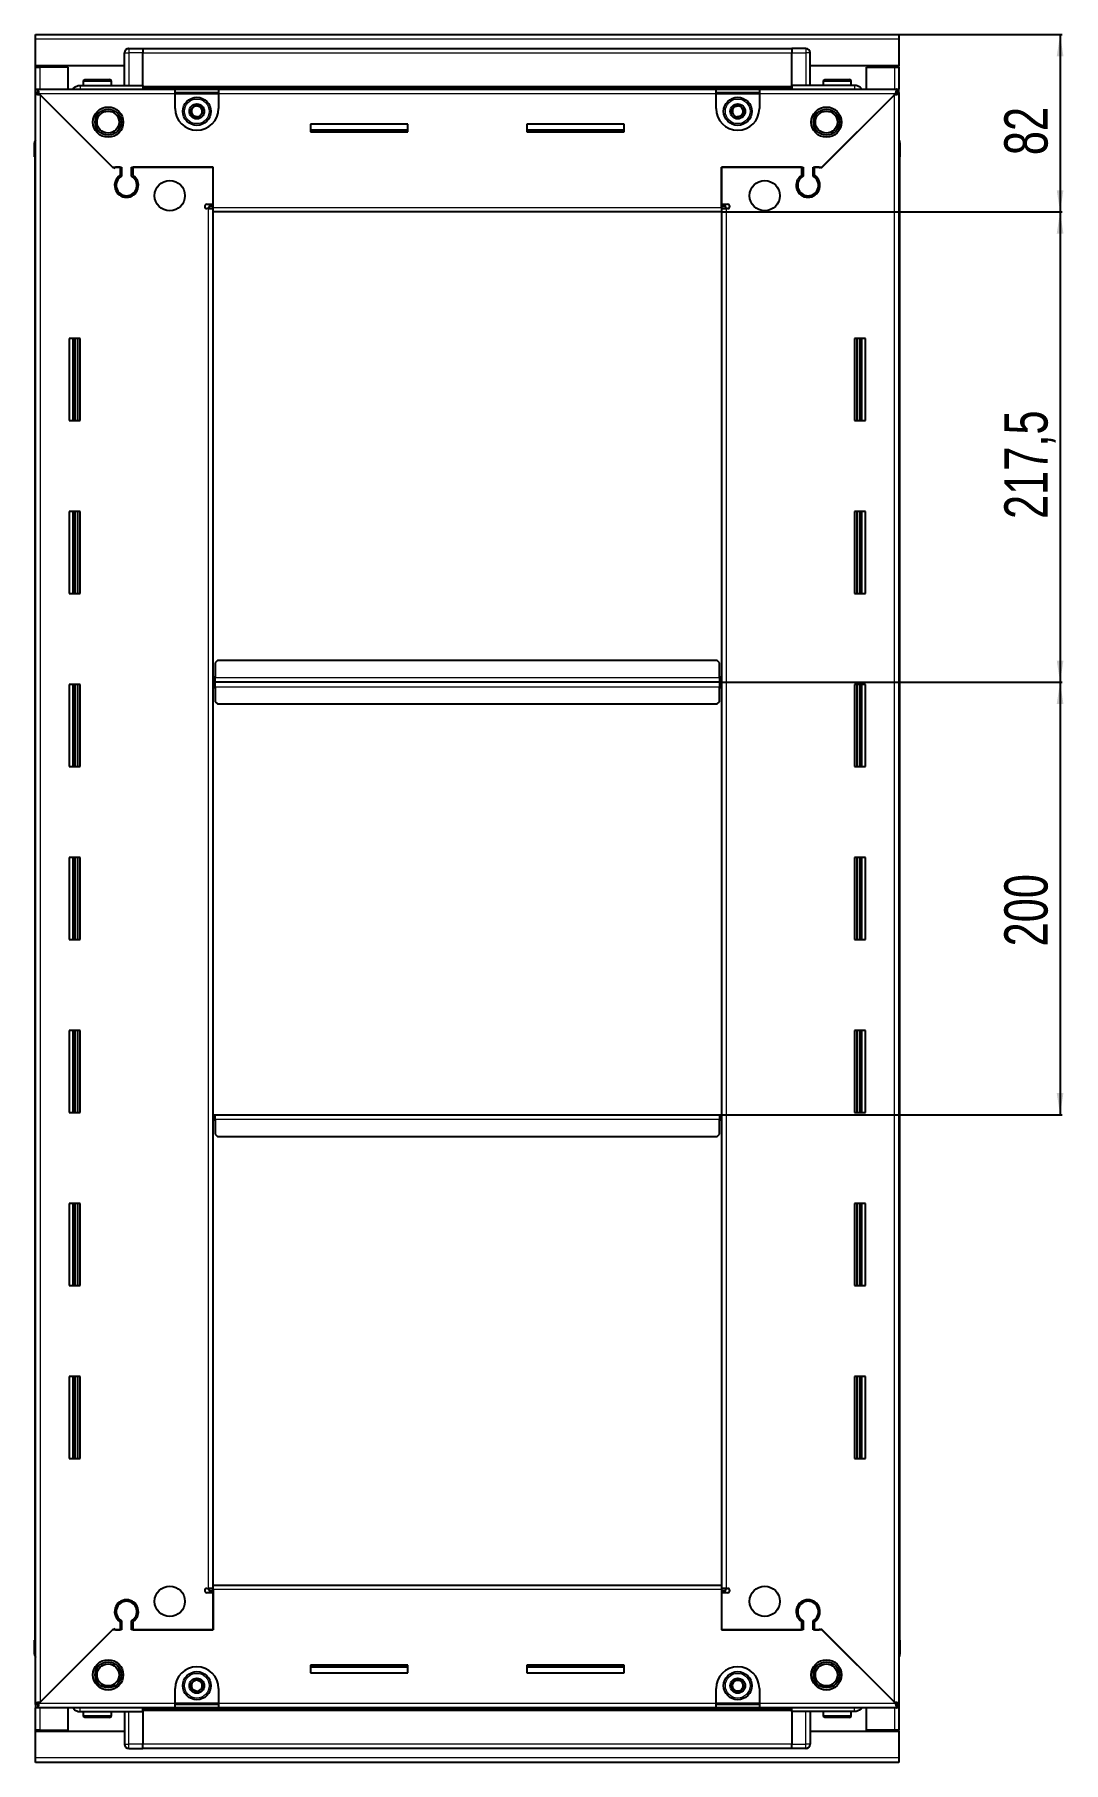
# Model space of a CAD drawing. Header units: millimetres. Extents: x 1021 to 4264, y -1438 to 1683.
# Drawn here: x 3788 to 4264, y 743 to 1542 of the extents above; entities that cross this region are included whole.
import ezdxf

# ---------------------------------------------------------------- set-up
doc = ezdxf.new("R2010")
doc.units = ezdxf.units.MM
doc.layers.add('FORMAT', color=7, linetype='Continuous')
doc.styles.add('SLDTEXTSTYLE0', font='TXT', dxfattribs={"width": 0.75})
doc.dimstyles.new('SLDDIMSTYLE0', dxfattribs={"dimtxt": 20, "dimasz": 10, "dimexe": 0, "dimexo": 0.0625, "dimgap": 5, "dimtad": 2, "dimdec": 1, "dimrnd": 1e-09, "dimzin": 12, "dimdsep": 46, "dimtxsty": 'SLDTEXTSTYLE0', "dimsah": 1, "dimcen": 0.09, "dimadec": 0, "dimazin": 3, "dimtfac": 1, "dimtofl": 0, "dimtmove": 0, "dimatfit": 3, "dimfxl": 0, "dimfrac": 2, "dimtolj": 1, "dimtzin": 12, "dimarcsym": 0})

# ---------------------------------------------------------------- blocks, each defined once
blk = doc.blocks.new('_D_5')
at = {"layer": 'FORMAT'}
for p, q in [((4187.72, 1542.16), (4263.21, 1542.16)), ((4262.21, 1542.16), (4262.21, 1460.16)), ((4105.72, 1460.16), (4263.21, 1460.16))]:
    blk.add_line(p, q, dxfattribs=at)
for points in [[(4262.21, 1542.16), (4260.67, 1532.16), (4263.75, 1532.16)], [(4262.21, 1460.16), (4263.75, 1470.16), (4260.67, 1470.16)]]:
    blk.add_solid(points, dxfattribs=at)
at = {"layer": 'FORMAT', "insert": (4236.43, 1486.39), "char_height": 20, "attachment_point": 1, "rotation": 90, "style": 'SLDTEXTSTYLE0'}
blk.add_mtext('82', dxfattribs=at)
blk = doc.blocks.new('_D_6')
at = {"layer": 'FORMAT'}
for p, q in [((4105.72, 1460.16), (4263.21, 1460.16)), ((4262.21, 1460.16), (4262.21, 1242.66)), ((4104.72, 1242.66), (4263.21, 1242.66))]:
    blk.add_line(p, q, dxfattribs=at)
for points in [[(4262.21, 1460.16), (4260.67, 1450.16), (4263.75, 1450.16)], [(4262.21, 1242.66), (4263.75, 1252.66), (4260.67, 1252.66)]]:
    blk.add_solid(points, dxfattribs=at)
at = {"layer": 'FORMAT', "insert": (4236.43, 1318.16), "char_height": 20, "attachment_point": 1, "rotation": 90, "style": 'SLDTEXTSTYLE0'}
blk.add_mtext('217,5', dxfattribs=at)
blk = doc.blocks.new('_D_7')
at = {"layer": 'FORMAT'}
for p, q in [((4104.72, 1242.66), (4263.21, 1242.66)), ((4262.21, 1242.66), (4262.21, 1042.66)), ((4104.72, 1042.66), (4263.21, 1042.66))]:
    blk.add_line(p, q, dxfattribs=at)
for points in [[(4262.21, 1242.66), (4260.67, 1232.66), (4263.75, 1232.66)], [(4262.21, 1042.66), (4263.75, 1052.66), (4260.67, 1052.66)]]:
    blk.add_solid(points, dxfattribs=at)
at = {"layer": 'FORMAT', "insert": (4236.43, 1120.5), "char_height": 20, "attachment_point": 1, "rotation": 90, "style": 'SLDTEXTSTYLE0'}
blk.add_mtext('200', dxfattribs=at)

msp = doc.modelspace()

# ---------------------------------------------------------------- linework, layer by layer
at = {"color": 7, "linetype": 'Continuous', "lineweight": 25}
for p, q in [((3788.71, 1542.16), (4187.71, 1542.16)), ((3788.71, 1540.06), (3788.71, 1542.16)), ((4187.71, 1542.16), (4187.71, 1540.06)), ((3788.71, 1527.66), (3788.71, 1540.06)), ((3830.39, 1535.16), (3830.39, 1535.16)), ((3831.71, 1535.66), (3838.21, 1535.66)), ((3831.71, 1535.66), (3838.21, 1535.66)), ((3838.21, 1535.66), (3838.21, 1535.66)), ((3838.21, 1535.66), (3838.21, 1535.66)), ((3838.21, 1535.66), (3838.21, 1533.66)), ((4138.21, 1535.51), (3838.21, 1535.51)), ((4138.21, 1535.66), (4138.21, 1535.66)), ((4144.71, 1535.66), (4138.21, 1535.66)), ((4144.71, 1535.66), (4138.21, 1535.66)), ((4138.21, 1535.66), (4138.21, 1533.66)), ((4187.71, 1540.06), (4187.71, 1527.66)), ((3829.71, 1527.66), (3788.71, 1527.66)), ((3788.71, 1527.16), (3788.71, 1527.66)), ((3788.71, 1516.91), (3788.71, 1527.16)), ((3788.71, 1527.16), (3790.81, 1527.16)), ((3790.21, 1527.16), (3790.21, 1527.66)), ((3803.71, 1527.16), (3790.81, 1527.16)), ((3803.71, 1516.91), (3803.71, 1527.16)), ((3829.71, 1518.66), (3829.71, 1533.66)), ((3838.21, 1518.66), (3838.21, 1533.66)), ((4138.21, 1518.66), (4138.21, 1533.66)), ((4146.71, 1533.66), (4146.71, 1533.66)), ((4146.71, 1518.66), (4146.71, 1533.66)), ((4187.71, 1527.66), (4146.71, 1527.66)), ((4172.71, 1527.16), (4185.61, 1527.16)), ((4172.71, 1516.91), (4172.71, 1527.16)), ((4185.61, 1527.16), (4187.71, 1527.16)), ((4186.21, 1527.16), (4186.21, 1527.66)), ((4187.71, 1527.16), (4187.71, 1527.66)), ((4187.71, 1527.16), (4187.71, 1516.91)), ((3809.21, 1518.66), (3838.21, 1518.66)), ((3810.71, 1520.56), (3810.71, 1518.66)), ((3811.51, 1521.36), (3822.91, 1521.36)), ((3823.71, 1518.66), (3823.71, 1520.56)), ((3838.21, 1518.66), (3838.21, 1518.16)), ((4167.21, 1518.66), (4138.21, 1518.66)), ((4138.21, 1518.66), (4138.21, 1518.16)), ((4152.71, 1520.56), (4152.71, 1518.66)), ((4153.51, 1521.36), (4164.91, 1521.36)), ((4165.71, 1518.66), (4165.71, 1520.56)), ((3788.71, 1515.41), (3788.71, 1516.91)), ((3788.71, 1516.91), (3789.71, 1516.91)), ((3788.71, 1514.91), (3788.71, 1515.41)), ((3788.71, 1515.41), (3789.71, 1515.41)), ((3788.71, 770.41), (3788.71, 1514.91)), ((3790.21, 1514.91), (3788.71, 1514.91)), ((3789.71, 1515.41), (3789.71, 1516.91)), ((3789.71, 1516.91), (3853.21, 1516.91)), ((3790.31, 1514.81), (3824.21, 1480.91)), ((3824.91, 1480.21), (3790.81, 1514.31)), ((3838.21, 1517.51), (4138.21, 1517.51)), ((3853.21, 1514.81), (3853.21, 1516.91)), ((3853.21, 1516.91), (3873.21, 1516.91)), ((3853.21, 1515.41), (3873.21, 1515.41)), ((3853.21, 1507.91), (3853.21, 1514.81)), ((3873.21, 1516.91), (3873.21, 1514.81)), ((3873.21, 1516.91), (4103.21, 1516.91)), ((3873.21, 1514.81), (3873.21, 1507.91)), ((4103.21, 1514.81), (4103.21, 1516.91)), ((4103.21, 1516.91), (4123.21, 1516.91)), ((4103.21, 1515.41), (4123.21, 1515.41)), ((4103.21, 1507.91), (4103.21, 1514.81)), ((4123.21, 1516.91), (4186.71, 1516.91)), ((4123.21, 1516.91), (4123.21, 1514.81)), ((4123.21, 1514.81), (4123.21, 1507.91)), ((4185.61, 1514.31), (4151.51, 1480.21)), ((4152.21, 1480.91), (4186.11, 1514.81)), ((4186.21, 1514.91), (4187.71, 1514.91)), ((4186.71, 1515.41), (4186.71, 1516.91)), ((4186.71, 1516.91), (4187.71, 1516.91)), ((4186.71, 1515.41), (4187.71, 1515.41)), ((4187.71, 1515.41), (4187.71, 1516.91)), ((4187.71, 1515.41), (4187.71, 1514.91)), ((4187.71, 1514.91), (4187.71, 770.41)), ((3960.71, 1500.66), (3915.71, 1500.66)), ((3915.71, 1500.66), (3915.71, 1497.16)), ((3960.71, 1497.91), (3915.71, 1497.91)), ((3915.71, 1497.16), (3960.71, 1497.16)), ((3960.71, 1497.16), (3960.71, 1500.66)), ((4060.71, 1500.66), (4015.71, 1500.66)), ((4015.71, 1500.66), (4015.71, 1497.16)), ((4060.71, 1497.91), (4015.71, 1497.91)), ((4015.71, 1497.16), (4060.71, 1497.16)), ((4060.71, 1497.16), (4060.71, 1500.66)), ((3788.21, 1492.16), (3788.21, 1485.66)), ((3788.21, 1485.66), (3788.21, 1492.16)), ((4187.71, 1493.49), (4187.71, 1493.49)), ((4188.21, 1492.16), (4188.21, 1485.66)), ((4188.21, 1485.66), (4188.21, 1492.16)), ((3788.21, 1485.66), (3788.21, 1485.66)), ((3788.71, 1485.66), (3788.21, 1485.66)), ((3788.36, 1485.66), (3788.36, 799.66)), ((3824.21, 1480.91), (3828.41, 1480.91)), ((3825.61, 1480.91), (3824.91, 1480.21)), ((3827.71, 1480.91), (3825.61, 1480.91)), ((3827.71, 1480.91), (3827.71, 1477.02)), ((3828.41, 1480.91), (3828.41, 1476.63)), ((3833.01, 1480.91), (3870.71, 1480.91)), ((3833.01, 1476.63), (3833.01, 1480.91)), ((3833.71, 1477.02), (3833.71, 1480.91)), ((3870.71, 1480.91), (3833.71, 1480.91)), ((3870.71, 1462.26), (3870.71, 1480.91)), ((3870.71, 1463.66), (3870.71, 1480.91)), ((4105.71, 1480.91), (4143.41, 1480.91)), ((4105.71, 1462.26), (4105.71, 1480.91)), ((4105.71, 1480.91), (4105.71, 1463.66)), ((4142.71, 1480.91), (4105.71, 1480.91)), ((4142.71, 1480.91), (4142.71, 1477.02)), ((4143.41, 1480.91), (4143.41, 1476.63)), ((4148.01, 1480.91), (4152.21, 1480.91)), ((4148.01, 1476.63), (4148.01, 1480.91)), ((4150.81, 1480.91), (4148.71, 1480.91)), ((4148.71, 1477.02), (4148.71, 1480.91)), ((4151.51, 1480.21), (4150.81, 1480.91)), ((4187.71, 1485.66), (4188.21, 1485.66)), ((4188.06, 799.66), (4188.06, 1485.66)), ((4188.21, 1485.66), (4188.21, 1485.66)), ((4188.21, 1485.66), (4188.21, 1485.66)), ((3828.71, 1468.05), (3828.71, 1467.29)), ((3867.86, 1463.66), (3870.71, 1463.66)), ((3870.71, 1462.66), (3868.71, 1462.66)), ((3868.71, 1462.66), (3868.71, 1461.66)), ((3870.71, 1460.16), (3870.71, 1462.26)), ((4105.71, 1463.66), (4108.56, 1463.66)), ((4107.71, 1462.66), (4105.71, 1462.66)), ((4105.71, 1462.26), (4105.71, 1460.16)), ((4107.71, 1461.66), (4107.71, 1462.66)), ((4147.71, 1468.05), (4147.71, 1467.29)), ((3868.61, 1461.66), (3867.86, 1461.66)), ((3868.61, 1461.66), (3870.71, 1461.66)), ((4105.71, 1460.16), (3870.71, 1460.16)), ((3870.71, 825.16), (3870.71, 1460.16)), ((4105.71, 1461.66), (4107.81, 1461.66)), ((4105.71, 1460.16), (4105.71, 825.16)), ((4108.56, 1461.66), (4107.81, 1461.66)), ((3809.21, 1401.66), (3804.21, 1401.66)), ((3804.21, 1401.66), (3804.21, 1363.66)), ((3806.36, 1363.66), (3806.36, 1401.66)), ((3808.15, 1363.66), (3808.15, 1401.66)), ((3808.19, 1363.66), (3808.19, 1401.66)), ((3809.21, 1363.66), (3809.21, 1401.66)), ((4167.21, 1401.66), (4167.21, 1363.66)), ((4172.21, 1401.66), (4167.21, 1401.66)), ((4168.23, 1401.66), (4168.23, 1363.66)), ((4168.27, 1401.66), (4168.27, 1363.66)), ((4170.06, 1401.66), (4170.06, 1363.66)), ((4172.21, 1363.66), (4172.21, 1401.66)), ((3804.21, 1363.66), (3809.21, 1363.66)), ((4167.21, 1363.66), (4172.21, 1363.66)), ((3809.21, 1321.66), (3804.21, 1321.66)), ((3804.21, 1321.66), (3804.21, 1283.66)), ((3806.36, 1283.66), (3806.36, 1321.66)), ((3808.15, 1283.66), (3808.15, 1321.66)), ((3808.19, 1283.66), (3808.19, 1321.66)), ((3809.21, 1283.66), (3809.21, 1321.66)), ((4167.21, 1321.66), (4167.21, 1283.66)), ((4172.21, 1321.66), (4167.21, 1321.66)), ((4168.23, 1321.66), (4168.23, 1283.66)), ((4168.27, 1321.66), (4168.27, 1283.66)), ((4170.06, 1321.66), (4170.06, 1283.66)), ((4172.21, 1283.66), (4172.21, 1321.66)), ((3804.21, 1283.66), (3809.21, 1283.66)), ((4167.21, 1283.66), (4172.21, 1283.66)), ((3872.71, 1252.66), (3871.71, 1251.66)), ((3871.71, 1251.66), (3871.71, 1244.76)), ((4103.71, 1252.66), (3872.71, 1252.66)), ((4104.71, 1251.66), (4103.71, 1252.66)), ((4104.71, 1244.76), (4104.71, 1251.66)), ((3809.21, 1241.66), (3804.21, 1241.66)), ((3804.21, 1241.66), (3804.21, 1203.66)), ((3806.36, 1203.66), (3806.36, 1241.66)), ((3808.15, 1203.66), (3808.15, 1241.66)), ((3808.19, 1203.66), (3808.19, 1241.66)), ((3809.21, 1203.66), (3809.21, 1241.66)), ((3871.46, 1242.66), (3870.71, 1242.66)), ((3871.71, 1245.51), (3871.46, 1245.51)), ((3871.46, 1245.51), (3871.46, 1242.66)), ((3871.46, 1242.66), (3871.46, 1239.81)), ((3871.46, 1239.81), (3871.71, 1239.81)), ((3871.71, 1242.66), (3871.71, 1244.76)), ((3871.71, 1240.56), (3871.71, 1242.66)), ((4104.71, 1242.66), (3871.71, 1242.66)), ((3871.71, 1240.56), (3871.71, 1233.66)), ((4104.96, 1245.51), (4104.71, 1245.51)), ((4104.71, 1244.76), (4104.71, 1242.66)), ((4104.71, 1242.66), (4104.71, 1240.56)), ((4104.71, 1233.66), (4104.71, 1240.56)), ((4104.71, 1239.81), (4104.96, 1239.81)), ((4104.96, 1242.66), (4104.96, 1245.51)), ((4104.96, 1239.81), (4104.96, 1242.66)), ((4105.71, 1242.66), (4104.96, 1242.66)), ((4167.21, 1241.66), (4167.21, 1203.66)), ((4172.21, 1241.66), (4167.21, 1241.66)), ((4168.23, 1241.66), (4168.23, 1203.66)), ((4168.27, 1241.66), (4168.27, 1203.66)), ((4170.06, 1241.66), (4170.06, 1203.66)), ((4172.21, 1203.66), (4172.21, 1241.66)), ((3871.71, 1233.66), (3872.71, 1232.66)), ((3872.71, 1232.66), (4103.71, 1232.66)), ((4103.71, 1232.66), (4104.71, 1233.66)), ((3804.21, 1203.66), (3809.21, 1203.66)), ((4167.21, 1203.66), (4172.21, 1203.66)), ((3809.21, 1161.66), (3804.21, 1161.66)), ((3804.21, 1161.66), (3804.21, 1123.66)), ((3806.36, 1123.66), (3806.36, 1161.66)), ((3808.15, 1123.66), (3808.15, 1161.66)), ((3808.19, 1123.66), (3808.19, 1161.66)), ((3809.21, 1123.66), (3809.21, 1161.66)), ((4167.21, 1161.66), (4167.21, 1123.66)), ((4172.21, 1161.66), (4167.21, 1161.66)), ((4168.23, 1161.66), (4168.23, 1123.66)), ((4168.27, 1161.66), (4168.27, 1123.66)), ((4170.06, 1161.66), (4170.06, 1123.66)), ((4172.21, 1123.66), (4172.21, 1161.66)), ((3804.21, 1123.66), (3809.21, 1123.66)), ((4167.21, 1123.66), (4172.21, 1123.66)), ((3809.21, 1081.66), (3804.21, 1081.66)), ((3804.21, 1081.66), (3804.21, 1043.66)), ((3806.36, 1043.66), (3806.36, 1081.66)), ((3808.15, 1043.66), (3808.15, 1081.66)), ((3808.19, 1043.66), (3808.19, 1081.66)), ((3809.21, 1043.66), (3809.21, 1081.66)), ((4167.21, 1081.66), (4167.21, 1043.66)), ((4172.21, 1081.66), (4167.21, 1081.66)), ((4168.23, 1081.66), (4168.23, 1043.66)), ((4168.27, 1081.66), (4168.27, 1043.66)), ((4170.06, 1081.66), (4170.06, 1043.66)), ((4172.21, 1043.66), (4172.21, 1081.66)), ((3804.21, 1043.66), (3809.21, 1043.66)), ((3870.71, 1042.66), (3871.46, 1042.66)), ((3871.46, 1042.66), (3871.46, 1039.81)), ((3871.46, 1039.81), (3871.71, 1039.81)), ((3871.71, 1042.66), (4104.71, 1042.66)), ((3871.71, 1040.56), (3871.71, 1042.66)), ((3871.71, 1040.56), (3871.71, 1033.66)), ((4104.71, 1042.66), (4104.71, 1040.56)), ((4104.71, 1033.66), (4104.71, 1040.56)), ((4104.71, 1039.81), (4104.96, 1039.81)), ((4104.96, 1039.81), (4104.96, 1042.66)), ((4104.96, 1042.66), (4105.71, 1042.66)), ((4167.21, 1043.66), (4172.21, 1043.66)), ((3871.71, 1033.66), (3872.71, 1032.66)), ((3872.71, 1032.66), (4103.71, 1032.66)), ((4103.71, 1032.66), (4104.71, 1033.66)), ((3809.21, 1001.66), (3804.21, 1001.66)), ((3804.21, 1001.66), (3804.21, 963.66)), ((3806.36, 963.66), (3806.36, 1001.66)), ((3808.15, 963.66), (3808.15, 1001.66)), ((3808.19, 963.66), (3808.19, 1001.66)), ((3809.21, 963.66), (3809.21, 1001.66)), ((4167.21, 1001.66), (4167.21, 963.66)), ((4172.21, 1001.66), (4167.21, 1001.66)), ((4168.23, 1001.66), (4168.23, 963.66)), ((4168.27, 1001.66), (4168.27, 963.66)), ((4170.06, 1001.66), (4170.06, 963.66)), ((4172.21, 963.66), (4172.21, 1001.66)), ((3804.21, 963.66), (3809.21, 963.66)), ((4167.21, 963.66), (4172.21, 963.66)), ((3809.21, 921.66), (3804.21, 921.66)), ((3804.21, 921.66), (3804.21, 883.66)), ((3806.36, 883.66), (3806.36, 921.66)), ((3808.15, 883.66), (3808.15, 921.66)), ((3808.19, 883.66), (3808.19, 921.66)), ((3809.21, 883.66), (3809.21, 921.66)), ((4167.21, 921.66), (4167.21, 883.66)), ((4172.21, 921.66), (4167.21, 921.66)), ((4168.23, 921.66), (4168.23, 883.66)), ((4168.27, 921.66), (4168.27, 883.66)), ((4170.06, 921.66), (4170.06, 883.66)), ((4172.21, 883.66), (4172.21, 921.66)), ((3804.21, 883.66), (3809.21, 883.66)), ((4167.21, 883.66), (4172.21, 883.66)), ((3867.86, 823.66), (3868.61, 823.66)), ((3870.71, 823.66), (3868.61, 823.66)), ((3868.71, 823.66), (3868.71, 822.66)), ((3870.71, 823.06), (3870.71, 825.16)), ((3870.71, 825.16), (4105.71, 825.16)), ((3870.71, 823.06), (3870.71, 804.41)), ((4105.71, 825.16), (4105.71, 823.06)), ((4107.81, 823.66), (4105.71, 823.66)), ((4105.71, 823.06), (4105.71, 804.41)), ((4107.71, 822.66), (4107.71, 823.66)), ((4107.81, 823.66), (4108.56, 823.66)), ((3828.71, 818.04), (3828.71, 817.28)), ((3870.71, 821.66), (3867.86, 821.66)), ((3868.71, 822.66), (3870.71, 822.66)), ((3870.71, 804.41), (3870.71, 821.66)), ((4105.71, 822.66), (4107.71, 822.66)), ((4105.71, 821.66), (4105.71, 804.41)), ((4108.56, 821.66), (4105.71, 821.66)), ((4147.71, 818.04), (4147.71, 817.28)), ((3827.71, 808.3), (3827.71, 804.41)), ((3828.41, 808.7), (3828.41, 804.41)), ((3833.01, 804.41), (3833.01, 808.7)), ((3833.71, 804.41), (3833.71, 808.3)), ((4142.71, 808.3), (4142.71, 804.41)), ((4143.41, 808.7), (4143.41, 804.41)), ((4148.01, 804.41), (4148.01, 808.7)), ((4148.71, 804.41), (4148.71, 808.3)), ((3788.21, 793.16), (3788.21, 799.66)), ((3788.21, 799.66), (3788.21, 799.66)), ((3788.21, 799.66), (3788.21, 799.66)), ((3788.21, 799.66), (3788.21, 793.16)), ((3788.71, 799.66), (3788.21, 799.66)), ((3824.21, 804.41), (3790.31, 770.51)), ((3790.81, 771.01), (3824.91, 805.11)), ((3828.41, 804.41), (3824.21, 804.41)), ((3824.91, 805.11), (3825.61, 804.41)), ((3825.61, 804.41), (3827.71, 804.41)), ((3870.71, 804.41), (3833.01, 804.41)), ((3833.71, 804.41), (3870.71, 804.41)), ((4143.41, 804.41), (4105.71, 804.41)), ((4105.71, 804.41), (4142.71, 804.41)), ((4152.21, 804.41), (4148.01, 804.41)), ((4148.71, 804.41), (4150.81, 804.41)), ((4150.81, 804.41), (4151.51, 805.11)), ((4151.51, 805.11), (4185.61, 771.01)), ((4186.11, 770.51), (4152.21, 804.41)), ((4187.71, 799.66), (4188.21, 799.66)), ((4188.21, 799.66), (4188.21, 799.66)), ((4188.21, 793.16), (4188.21, 799.66)), ((4188.21, 799.66), (4188.21, 793.16)), ((3788.71, 791.84), (3788.71, 791.84)), ((3960.71, 788.16), (3915.71, 788.16)), ((3915.71, 788.16), (3915.71, 784.66)), ((3915.71, 787.41), (3960.71, 787.41)), ((3915.71, 784.66), (3960.71, 784.66)), ((3960.71, 784.66), (3960.71, 788.16)), ((4060.71, 788.16), (4015.71, 788.16)), ((4015.71, 788.16), (4015.71, 784.66)), ((4015.71, 787.41), (4060.71, 787.41)), ((4015.71, 784.66), (4060.71, 784.66)), ((4060.71, 784.66), (4060.71, 788.16)), ((3853.21, 770.51), (3853.21, 777.41)), ((3873.21, 777.41), (3873.21, 770.51)), ((4103.21, 770.51), (4103.21, 777.41)), ((4123.21, 777.41), (4123.21, 770.51)), ((3788.71, 769.91), (3788.71, 770.41)), ((3790.21, 770.41), (3788.71, 770.41)), ((3788.71, 769.91), (3788.71, 768.41)), ((3789.71, 769.91), (3788.71, 769.91)), ((3788.71, 758.16), (3788.71, 768.41)), ((3789.71, 768.41), (3788.71, 768.41)), ((3789.71, 769.91), (3789.71, 768.41)), ((3853.21, 768.41), (3789.71, 768.41)), ((3803.71, 758.16), (3803.71, 768.41)), ((4138.21, 767.81), (3838.21, 767.81)), ((3838.21, 766.66), (3838.21, 767.16)), ((3853.21, 768.41), (3853.21, 770.51)), ((3873.21, 769.91), (3853.21, 769.91)), ((3873.21, 768.41), (3853.21, 768.41)), ((3873.21, 770.51), (3873.21, 768.41)), ((4103.21, 768.41), (3873.21, 768.41)), ((4103.21, 768.41), (4103.21, 770.51)), ((4123.21, 769.91), (4103.21, 769.91)), ((4123.21, 768.41), (4103.21, 768.41)), ((4123.21, 770.51), (4123.21, 768.41)), ((4186.71, 768.41), (4123.21, 768.41)), ((4138.21, 766.66), (4138.21, 767.16)), ((4172.71, 758.16), (4172.71, 768.41)), ((4186.21, 770.41), (4187.71, 770.41)), ((4186.71, 769.91), (4186.71, 768.41)), ((4187.71, 769.91), (4186.71, 769.91)), ((4187.71, 768.41), (4186.71, 768.41)), ((4187.71, 770.41), (4187.71, 769.91)), ((4187.71, 769.91), (4187.71, 768.41)), ((4187.71, 768.41), (4187.71, 758.16)), ((3809.21, 766.66), (3838.21, 766.66)), ((3810.71, 766.66), (3810.71, 764.76)), ((3815.29, 763.96), (3811.51, 763.96)), ((3822.91, 763.96), (3815.29, 763.96)), ((3823.71, 764.76), (3823.71, 766.66)), ((3829.71, 766.66), (3829.71, 751.66)), ((3838.21, 766.66), (3838.21, 751.66)), ((4167.21, 766.66), (4138.21, 766.66)), ((4138.21, 766.66), (4138.21, 751.66)), ((4146.71, 766.66), (4146.71, 751.66)), ((4152.71, 766.66), (4152.71, 764.76)), ((4160.5, 763.96), (4153.51, 763.96)), ((4164.91, 763.96), (4160.5, 763.96)), ((4165.71, 764.76), (4165.71, 766.66)), ((3790.81, 758.16), (3788.71, 758.16)), ((3788.71, 757.66), (3788.71, 758.16)), ((3788.71, 745.26), (3788.71, 757.66)), ((3788.71, 757.66), (3829.71, 757.66)), ((3790.21, 757.66), (3790.21, 758.16)), ((3790.81, 758.16), (3803.71, 758.16)), ((3829.71, 751.66), (3829.71, 751.66)), ((3838.21, 749.66), (3838.21, 751.66)), ((4138.21, 749.66), (4138.21, 751.66)), ((4146.71, 757.66), (4187.71, 757.66)), ((4185.61, 758.16), (4172.71, 758.16)), ((4187.71, 758.16), (4185.61, 758.16)), ((4186.21, 757.66), (4186.21, 758.16)), ((4187.71, 757.66), (4187.71, 758.16)), ((4187.71, 757.66), (4187.71, 745.26)), ((3788.71, 743.16), (3788.71, 745.26)), ((4187.71, 743.16), (3788.71, 743.16)), ((3831.71, 749.66), (3838.21, 749.66)), ((3831.71, 749.66), (3838.21, 749.66)), ((3838.21, 749.81), (4138.21, 749.81)), ((3838.21, 749.66), (3838.21, 749.66)), ((4138.21, 749.66), (4138.21, 749.66)), ((4144.71, 749.66), (4138.21, 749.66)), ((4138.21, 749.66), (4138.21, 749.66)), ((4144.71, 749.66), (4138.21, 749.66)), ((4146.03, 750.16), (4146.03, 750.16)), ((4187.71, 745.26), (4187.71, 743.16))]:
    msp.add_line(p, q, dxfattribs=at)
at = {"color": 8, "linetype": 'Continuous', "lineweight": 18}
for p, q in [((4187.71, 1540.06), (3788.71, 1540.06)), ((3831.71, 1535.66), (3831.71, 1533.66)), ((4144.71, 1535.66), (4144.71, 1533.66)), ((3790.81, 1527.16), (3790.81, 1527.66)), ((3790.81, 1516.91), (3790.81, 1527.16)), ((3829.71, 1533.66), (3831.71, 1533.66)), ((3831.71, 1533.66), (3831.71, 1518.66)), ((3838.21, 1533.66), (3831.71, 1533.66)), ((4138.21, 1533.51), (3838.21, 1533.51)), ((4138.21, 1533.66), (4144.71, 1533.66)), ((4144.71, 1533.66), (4144.71, 1518.66)), ((4146.71, 1533.66), (4144.71, 1533.66)), ((4185.61, 1527.66), (4185.61, 1527.16)), ((4185.61, 1527.16), (4185.61, 1516.91)), ((3810.71, 1520.56), (3823.71, 1520.56)), ((4138.21, 1518.16), (3838.21, 1518.16)), ((4152.71, 1520.56), (4165.71, 1520.56)), ((3853.21, 1514.81), (3790.31, 1514.81)), ((3790.81, 1514.31), (3790.81, 771.01)), ((4138.21, 1516.93), (3838.21, 1516.93)), ((3853.21, 1514.81), (3873.21, 1514.81)), ((4103.21, 1514.81), (3873.21, 1514.81)), ((4103.21, 1514.81), (4123.21, 1514.81)), ((4186.11, 1514.81), (4123.21, 1514.81)), ((4185.61, 771.01), (4185.61, 1514.31)), ((3788.71, 1492.16), (3788.21, 1492.16)), ((4187.71, 1492.16), (4188.21, 1492.16)), ((3870.71, 1462.26), (4105.71, 1462.26)), ((3868.61, 823.66), (3868.61, 1461.66)), ((4107.81, 1461.66), (4107.81, 823.66)), ((3805.71, 1401.66), (3805.71, 1363.66)), ((3806.95, 1401.66), (3806.95, 1363.66)), ((4169.47, 1363.66), (4169.47, 1401.66)), ((4170.71, 1363.66), (4170.71, 1401.66)), ((3805.71, 1321.66), (3805.71, 1283.66)), ((3806.95, 1321.66), (3806.95, 1283.66)), ((4169.47, 1283.66), (4169.47, 1321.66)), ((4170.71, 1283.66), (4170.71, 1321.66)), ((3805.71, 1241.66), (3805.71, 1203.66)), ((3806.95, 1241.66), (3806.95, 1203.66)), ((4104.71, 1244.76), (3871.71, 1244.76)), ((3871.71, 1240.56), (4104.71, 1240.56)), ((4169.47, 1203.66), (4169.47, 1241.66)), ((4170.71, 1203.66), (4170.71, 1241.66)), ((3805.71, 1161.66), (3805.71, 1123.66)), ((3806.95, 1161.66), (3806.95, 1123.66)), ((4169.47, 1123.66), (4169.47, 1161.66)), ((4170.71, 1123.66), (4170.71, 1161.66)), ((3805.71, 1081.66), (3805.71, 1043.66)), ((3806.95, 1081.66), (3806.95, 1043.66)), ((4169.47, 1043.66), (4169.47, 1081.66)), ((4170.71, 1043.66), (4170.71, 1081.66)), ((3871.71, 1040.56), (4104.71, 1040.56)), ((3805.71, 1001.66), (3805.71, 963.66)), ((3806.95, 1001.66), (3806.95, 963.66)), ((4169.47, 963.66), (4169.47, 1001.66)), ((4170.71, 963.66), (4170.71, 1001.66)), ((3805.71, 921.66), (3805.71, 883.66)), ((3806.95, 921.66), (3806.95, 883.66)), ((4169.47, 883.66), (4169.47, 921.66)), ((4170.71, 883.66), (4170.71, 921.66)), ((4105.71, 823.06), (3870.71, 823.06)), ((3788.71, 793.16), (3788.21, 793.16)), ((4187.71, 793.16), (4188.21, 793.16)), ((3790.31, 770.51), (3853.21, 770.51)), ((3790.81, 758.16), (3790.81, 768.41)), ((3838.21, 768.4), (4138.21, 768.4)), ((3838.21, 767.16), (4138.21, 767.16)), ((3873.21, 770.51), (3853.21, 770.51)), ((3873.21, 770.51), (4103.21, 770.51)), ((4123.21, 770.51), (4103.21, 770.51)), ((4123.21, 770.51), (4186.11, 770.51)), ((4185.61, 768.41), (4185.61, 758.16)), ((3815.01, 764.76), (3810.71, 764.76)), ((3823.71, 764.76), (3815.01, 764.76)), ((3831.71, 751.66), (3831.71, 766.66)), ((4144.71, 751.66), (4144.71, 766.66)), ((4160.68, 764.76), (4152.71, 764.76)), ((4165.71, 764.76), (4160.68, 764.76)), ((3790.81, 757.66), (3790.81, 758.16)), ((3829.71, 751.66), (3831.71, 751.66)), ((3838.21, 751.66), (3831.71, 751.66)), ((3831.71, 749.66), (3831.71, 751.66)), ((3838.21, 751.81), (4138.21, 751.81)), ((4138.21, 751.66), (4144.71, 751.66)), ((4146.71, 751.66), (4144.71, 751.66)), ((4144.71, 749.66), (4144.71, 751.66)), ((4185.61, 758.16), (4185.61, 757.66)), ((4187.71, 745.26), (3788.71, 745.26))]:
    msp.add_line(p, q, dxfattribs=at)
at = {"color": 7, "linetype": 'Continuous', "lineweight": 25}
for centre, radius in [((3863.21, 1506.66), 6.5), ((3863.21, 1506.66), 3.46), ((4113.21, 1506.66), 6.5), ((4113.21, 1506.66), 3.46), ((3822.21, 1501.66), 7), ((3822.21, 1501.66), 6.03), ((3822.21, 1501.66), 5.1), ((4154.21, 1501.66), 7), ((4154.21, 1501.66), 6.02), ((4154.21, 1501.66), 5.1), ((3850.71, 1467.66), 7), ((4125.71, 1467.66), 7), ((3850.71, 817.66), 7), ((4125.71, 817.66), 7), ((3822.21, 783.66), 7), ((3822.21, 783.66), 6.03), ((3822.21, 783.66), 5.1), ((3863.21, 778.66), 6.5), ((4113.21, 778.66), 6.5), ((4154.21, 783.66), 7), ((4154.21, 783.66), 6.03), ((4154.21, 783.66), 5.1), ((3863.21, 778.66), 3.46), ((4113.21, 778.66), 3.46)]:
    msp.add_circle(centre, radius, dxfattribs=at)
at = {"color": 8, "linetype": 'Continuous', "lineweight": 18}
for centre in [(3863.21, 1506.66), (4113.21, 1506.66), (3863.21, 778.66), (4113.21, 778.66)]:
    msp.add_circle(centre, 5.7, dxfattribs=at)
at = {"color": 7, "linetype": 'Continuous', "lineweight": 25}
for centre, radius, start, end in [((3831.71, 1533.66), 2, 90, 180), ((3831.71, 1533.66), 2, 90, 131.40962), ((4144.71, 1533.66), 2, 0, 90), ((3811.51, 1520.56), 0.8, 90, 180), ((3822.91, 1520.56), 0.8, 0, 90), ((3829.51, 1518.86), 0.2, 270, 0), ((4146.91, 1518.86), 0.2, 180, 270), ((4153.51, 1520.56), 0.8, 90, 180), ((4164.91, 1520.56), 0.8, 0, 90), ((3863.21, 1507.91), 10, 180, 270), ((3863.21, 1506.66), 2.5, 134.01559, 194.01559), ((3863.21, 1506.66), 2.5, 194.01559, 254.01559), ((3863.21, 1506.66), 2.5, 74.01559, 134.01559), ((3863.21, 1506.66), 2.5, 254.01559, 314.01559), ((3863.21, 1507.91), 10, 270, 0), ((3863.21, 1506.66), 2.5, 14.01559, 74.01559), ((3863.21, 1506.66), 2.5, 314.01559, 14.01559), ((4113.21, 1507.91), 10, 180, 270), ((4113.21, 1506.66), 2.5, 160.11158, 220.11158), ((4113.21, 1506.66), 2.5, 100.11158, 160.11158), ((4113.21, 1506.66), 2.5, 220.11158, 280.11158), ((4113.21, 1506.66), 2.5, 40.11158, 100.11158), ((4113.21, 1507.91), 10, 270, 0), ((4113.21, 1506.66), 2.5, 280.11158, 340.11158), ((4113.21, 1506.66), 2.5, 340.11158, 40.11158), ((3790.21, 1492.16), 2, 138.59038, 180), ((4186.21, 1492.16), 2, 0, 41.40962), ((3830.71, 1472.41), 5.5, 123.05573, 56.94427), ((3830.71, 1472.41), 4.8, 118.63099, 61.36901), ((4145.71, 1472.41), 5.5, 123.05573, 56.94427), ((4145.71, 1472.41), 4.8, 118.63099, 61.36901), ((3867.86, 1462.66), 1, 90, 270), ((4108.56, 1462.66), 1, 270, 90), ((3867.86, 822.66), 1, 90, 270), ((4108.56, 822.66), 1, 270, 90), ((3830.71, 812.91), 5.5, 303.05573, 236.94427), ((3830.71, 812.91), 4.8, 298.63099, 241.36901), ((4145.71, 812.91), 5.5, 303.05573, 236.94427), ((4145.71, 812.91), 4.8, 298.63099, 241.36901), ((3790.21, 793.16), 2, 180, 199.56674), ((3790.21, 793.16), 2, 180, 221.40962), ((3790.21, 793.16), 2, 213.78451, 221.40962), ((4186.21, 793.16), 2, 318.59038, 0), ((3863.21, 777.41), 10, 90, 180), ((3863.21, 777.41), 10, 0, 90), ((4113.21, 777.41), 10, 90, 180), ((4113.21, 777.41), 10, 0, 90), ((3863.21, 778.66), 2.5, 127.47401, 187.47401), ((3863.21, 778.66), 2.5, 187.47401, 247.47401), ((3863.21, 778.66), 2.5, 67.47401, 127.47401), ((3863.21, 778.66), 2.5, 247.47401, 307.47401), ((3863.21, 778.66), 2.5, 7.47401, 67.47401), ((3863.21, 778.66), 2.5, 307.47401, 7.47401), ((4113.21, 778.66), 2.5, 147.04236, 207.04236), ((4113.21, 778.66), 2.5, 207.04236, 267.04236), ((4113.21, 778.66), 2.5, 87.04236, 147.04236), ((4113.21, 778.66), 2.5, 267.04236, 327.04236), ((4113.21, 778.66), 2.5, 27.04236, 87.04236), ((4113.21, 778.66), 2.5, 327.04236, 27.04236), ((3811.51, 764.76), 0.8, 180, 270), ((3822.91, 764.76), 0.8, 270, 360), ((3829.51, 766.46), 0.2, 0, 90), ((4146.91, 766.46), 0.2, 90, 180), ((4153.51, 764.76), 0.8, 180, 270), ((4164.91, 764.76), 0.8, 270, 360), ((3831.71, 751.66), 2, 180, 270), ((3831.71, 751.66), 2, 180, 270), ((4144.71, 751.66), 2, 270, 0), ((4144.71, 751.66), 2, 270, 311.40962)]:
    msp.add_arc(centre, radius, start, end, dxfattribs=at)
for points, knots in [([(3806, 1516.91), (3806.12, 1517.11), (3806.5, 1517.76), (3807.66, 1518.47), (3808.69, 1518.6), (3809.21, 1518.66)], [0, 0, 0, 0, 0.18225, 0.591125, 1, 1, 1, 1]), ([(3838.21, 1518.66), (3838.21, 1518.63), (3838.21, 1518.55), (3838.21, 1517.93), (3838.21, 1517.35), (3838.21, 1516.96), (3838.21, 1516.93)], [0, 0, 0, 0, 0.324279, 0.648558, 0.972836, 1, 1, 1, 1]), ([(4138.21, 1518.66), (4138.21, 1518.63), (4138.21, 1518.55), (4138.21, 1517.93), (4138.21, 1517.35), (4138.21, 1516.96), (4138.21, 1516.93)], [0, 0, 0, 0, 0.324279, 0.648558, 0.972836, 1, 1, 1, 1]), ([(4170.43, 1516.91), (4170.31, 1517.11), (4169.92, 1517.76), (4168.76, 1518.47), (4167.73, 1518.6), (4167.21, 1518.66)], [0, 0, 0, 0, 0.18225, 0.591125, 1, 1, 1, 1]), ([(3788.71, 1514.91), (3788.74, 1514.87), (3788.79, 1514.78), (3789.18, 1514.64), (3789.74, 1514.51), (3790.32, 1514.4), (3790.68, 1514.34), (3790.81, 1514.31)], [0, 0, 0, 0, 0.230255, 0.448522, 0.666786, 0.88505, 1, 1, 1, 1]), ([(3790.31, 1514.81), (3790.26, 1515.07), (3790.17, 1515.56), (3790.04, 1516.2), (3789.91, 1516.67), (3789.8, 1516.89), (3789.73, 1516.91), (3789.71, 1516.91)], [0, 0, 0, 0, 0.2302553, 0.4485219, 0.6667858, 0.8850496, 1, 1, 1, 1]), ([(4185.61, 1514.31), (4185.86, 1514.36), (4186.36, 1514.45), (4187, 1514.58), (4187.46, 1514.71), (4187.68, 1514.82), (4187.7, 1514.89), (4187.71, 1514.91)], [0, 0, 0, 0, 0.230255, 0.448522, 0.666786, 0.88505, 1, 1, 1, 1]), ([(4186.71, 1516.91), (4186.66, 1516.89), (4186.57, 1516.84), (4186.44, 1516.44), (4186.31, 1515.88), (4186.2, 1515.3), (4186.13, 1514.94), (4186.11, 1514.81)], [0, 0, 0, 0, 0.230255, 0.448522, 0.666786, 0.88505, 1, 1, 1, 1]), ([(3860.44, 1507.46), (3860.81, 1507.82), (3861.5, 1508.49), (3862.19, 1509.15), (3862.51, 1509.46)], [0, 0, 0, 0, 0.534686, 1, 1, 1, 1]), ([(3861.13, 1504.66), (3861.05, 1504.99), (3860.85, 1505.79), (3860.61, 1506.76), (3860.47, 1507.34), (3860.44, 1507.46)], [0, 0, 0, 0, 0.362901, 0.866875, 1, 1, 1, 1]), ([(3863.91, 1503.86), (3863.41, 1504.01), (3862.49, 1504.27), (3861.56, 1504.54), (3861.13, 1504.66)], [0, 0, 0, 0, 0.5346859, 1, 1, 1, 1]), ([(3862.51, 1509.46), (3863.01, 1509.32), (3863.93, 1509.06), (3864.86, 1508.79), (3865.29, 1508.67)], [0, 0, 0, 0, 0.534686, 1, 1, 1, 1]), ([(3865.99, 1505.87), (3865.61, 1505.51), (3864.92, 1504.84), (3864.23, 1504.17), (3863.91, 1503.86)], [0, 0, 0, 0, 0.534686, 1, 1, 1, 1]), ([(3865.29, 1508.67), (3865.32, 1508.55), (3865.46, 1507.97), (3865.7, 1507), (3865.9, 1506.2), (3865.99, 1505.87)], [0, 0, 0, 0, 0.1331247, 0.6370994, 1, 1, 1, 1]), ([(4110.37, 1506.16), (4110.41, 1506.27), (4110.61, 1506.84), (4110.95, 1507.77), (4111.23, 1508.55), (4111.35, 1508.87)], [0, 0, 0, 0, 0.133125, 0.637099, 1, 1, 1, 1]), ([(4112.23, 1503.95), (4111.9, 1504.34), (4111.27, 1505.08), (4110.66, 1505.82), (4110.37, 1506.16)], [0, 0, 0, 0, 0.534686, 1, 1, 1, 1]), ([(4111.35, 1508.87), (4111.86, 1508.96), (4112.81, 1509.13), (4113.75, 1509.3), (4114.19, 1509.38)], [0, 0, 0, 0, 0.534686, 1, 1, 1, 1]), ([(4115.07, 1504.46), (4114.56, 1504.37), (4113.61, 1504.2), (4112.67, 1504.03), (4112.23, 1503.95)], [0, 0, 0, 0, 0.534686, 1, 1, 1, 1]), ([(4114.19, 1509.38), (4114.53, 1508.98), (4115.15, 1508.25), (4115.76, 1507.51), (4116.05, 1507.17)], [0, 0, 0, 0, 0.534686, 1, 1, 1, 1]), ([(4116.05, 1507.17), (4115.94, 1506.85), (4115.66, 1506.07), (4115.32, 1505.14), (4115.11, 1504.57), (4115.07, 1504.46)], [0, 0, 0, 0, 0.362901, 0.866875, 1, 1, 1, 1]), ([(3860.54, 779.77), (3860.64, 779.85), (3861.12, 780.21), (3861.91, 780.82), (3862.56, 781.32), (3862.84, 781.53)], [0, 0, 0, 0, 0.133125, 0.637099, 1, 1, 1, 1]), ([(3860.92, 776.91), (3860.85, 777.42), (3860.73, 778.38), (3860.6, 779.33), (3860.54, 779.77)], [0, 0, 0, 0, 0.534686, 1, 1, 1, 1]), ([(3863.59, 775.8), (3863.11, 776), (3862.22, 776.37), (3861.33, 776.74), (3860.92, 776.91)], [0, 0, 0, 0, 0.5346859, 1, 1, 1, 1]), ([(3862.84, 781.53), (3863.31, 781.33), (3864.2, 780.96), (3865.09, 780.59), (3865.5, 780.42)], [0, 0, 0, 0, 0.534686, 1, 1, 1, 1]), ([(3865.88, 777.56), (3865.6, 777.35), (3864.95, 776.85), (3864.16, 776.24), (3863.69, 775.88), (3863.59, 775.8)], [0, 0, 0, 0, 0.3629006, 0.8668753, 1, 1, 1, 1]), ([(3865.5, 780.42), (3865.57, 779.91), (3865.69, 778.95), (3865.82, 778), (3865.88, 777.56)], [0, 0, 0, 0, 0.534686, 1, 1, 1, 1]), ([(4110.33, 778.81), (4110.61, 779.25), (4111.13, 780.06), (4111.66, 780.86), (4111.9, 781.24)], [0, 0, 0, 0, 0.534686, 1, 1, 1, 1]), ([(4111.64, 776.24), (4111.41, 776.7), (4110.97, 777.56), (4110.53, 778.42), (4110.33, 778.81)], [0, 0, 0, 0, 0.534686, 1, 1, 1, 1]), ([(4114.52, 776.09), (4114.18, 776.11), (4113.36, 776.15), (4112.36, 776.2), (4111.77, 776.24), (4111.64, 776.24)], [0, 0, 0, 0, 0.362901, 0.866875, 1, 1, 1, 1]), ([(4111.9, 781.24), (4112.02, 781.23), (4112.62, 781.2), (4113.61, 781.15), (4114.44, 781.1), (4114.78, 781.09)], [0, 0, 0, 0, 0.133125, 0.637099, 1, 1, 1, 1]), ([(4116.09, 778.52), (4115.81, 778.08), (4115.29, 777.27), (4114.77, 776.47), (4114.52, 776.09)], [0, 0, 0, 0, 0.534686, 1, 1, 1, 1]), ([(4114.78, 781.09), (4115.02, 780.63), (4115.45, 779.77), (4115.89, 778.91), (4116.09, 778.52)], [0, 0, 0, 0, 0.534686, 1, 1, 1, 1]), ([(3790.81, 771.01), (3790.56, 770.97), (3790.06, 770.88), (3789.42, 770.74), (3788.96, 770.61), (3788.74, 770.5), (3788.72, 770.44), (3788.71, 770.41)], [0, 0, 0, 0, 0.230255, 0.448522, 0.666786, 0.88505, 1, 1, 1, 1]), ([(3789.71, 768.41), (3789.76, 768.44), (3789.85, 768.49), (3789.98, 768.89), (3790.11, 769.44), (3790.22, 770.02), (3790.29, 770.39), (3790.31, 770.51)], [0, 0, 0, 0, 0.2302553, 0.4485219, 0.6667858, 0.8850496, 1, 1, 1, 1]), ([(3806, 768.41), (3806.12, 768.21), (3806.5, 767.57), (3807.66, 766.86), (3808.69, 766.73), (3809.21, 766.66)], [0, 0, 0, 0, 0.18225, 0.591125, 1, 1, 1, 1]), ([(3838.21, 766.66), (3838.21, 766.7), (3838.21, 766.78), (3838.21, 767.4), (3838.21, 767.96), (3838.21, 768.33), (3838.21, 768.34)], [0, 0, 0, 0, 0.3302662, 0.6605324, 0.9907986, 1, 1, 1, 1]), ([(4138.21, 766.66), (4138.21, 766.7), (4138.21, 766.78), (4138.21, 767.39), (4138.21, 767.97), (4138.21, 768.37), (4138.21, 768.4)], [0, 0, 0, 0, 0.324279, 0.648558, 0.972836, 1, 1, 1, 1]), ([(4170.43, 768.41), (4170.31, 768.21), (4169.92, 767.57), (4168.76, 766.86), (4167.73, 766.73), (4167.21, 766.66)], [0, 0, 0, 0, 0.18225, 0.591125, 1, 1, 1, 1]), ([(4187.71, 770.41), (4187.68, 770.46), (4187.63, 770.55), (4187.24, 770.68), (4186.68, 770.81), (4186.1, 770.92), (4185.74, 770.99), (4185.61, 771.01)], [0, 0, 0, 0, 0.230255, 0.448522, 0.666786, 0.88505, 1, 1, 1, 1]), ([(4186.11, 770.51), (4186.16, 770.26), (4186.25, 769.77), (4186.38, 769.13), (4186.51, 768.66), (4186.62, 768.44), (4186.69, 768.42), (4186.71, 768.41)], [0, 0, 0, 0, 0.2302553, 0.4485219, 0.6667858, 0.8850496, 1, 1, 1, 1])]:
    msp.add_open_spline(points, degree=3, knots=knots, dxfattribs=at)
at = {"color": 8, "linetype": 'Continuous', "lineweight": 18}
for points in [[(3809.21, 1518.66), (3809.21, 1518.62), (3809.21, 1518.54), (3809.21, 1518.11), (3809.21, 1517.65), (3809.21, 1517.24), (3809.21, 1516.97), (3809.21, 1516.91)], [(4167.21, 1518.66), (4167.21, 1518.62), (4167.21, 1518.54), (4167.21, 1518.11), (4167.21, 1517.65), (4167.21, 1517.24), (4167.21, 1516.97), (4167.21, 1516.91)], [(3809.21, 766.66), (3809.21, 766.71), (3809.21, 766.78), (3809.21, 767.22), (3809.21, 767.67), (3809.21, 768.09), (3809.21, 768.36), (3809.21, 768.41)], [(4167.21, 766.66), (4167.21, 766.71), (4167.21, 766.78), (4167.21, 767.22), (4167.21, 767.67), (4167.21, 768.09), (4167.21, 768.36), (4167.21, 768.41)]]:
    msp.add_open_spline(points, degree=3, knots=[0, 0, 0, 0, 0.359753, 0.553414, 0.751185, 0.948956, 1, 1, 1, 1], dxfattribs=at)
at = {"color": 7, "linetype": 'Continuous', "lineweight": 25}
for points in [[(3790.31, 1514.81), (3790.26, 1514.89), (3790.16, 1515.05), (3790.01, 1515.25), (3789.86, 1515.39), (3789.76, 1515.41), (3789.71, 1515.41)], [(3790.21, 1514.91), (3790.22, 1514.86), (3790.24, 1514.76), (3790.38, 1514.61), (3790.57, 1514.46), (3790.73, 1514.36), (3790.81, 1514.31)], [(4185.61, 1514.31), (4185.69, 1514.36), (4185.85, 1514.46), (4186.04, 1514.61), (4186.18, 1514.76), (4186.2, 1514.86), (4186.21, 1514.91)], [(4186.71, 1515.41), (4186.66, 1515.41), (4186.56, 1515.39), (4186.41, 1515.25), (4186.26, 1515.05), (4186.16, 1514.89), (4186.11, 1514.81)], [(3789.71, 769.91), (3789.76, 769.92), (3789.86, 769.94), (3790.01, 770.08), (3790.16, 770.28), (3790.26, 770.44), (3790.31, 770.51)], [(3790.81, 771.01), (3790.73, 770.96), (3790.57, 770.86), (3790.38, 770.71), (3790.24, 770.56), (3790.22, 770.46), (3790.21, 770.41)], [(4186.21, 770.41), (4186.2, 770.46), (4186.18, 770.56), (4186.04, 770.71), (4185.85, 770.86), (4185.69, 770.96), (4185.61, 771.01)], [(4186.11, 770.51), (4186.16, 770.44), (4186.26, 770.28), (4186.41, 770.08), (4186.56, 769.94), (4186.66, 769.92), (4186.71, 769.91)]]:
    msp.add_open_spline(points, degree=3, dxfattribs=at)

# ---------------------------------------------------------------- dimensions: what is measured, and where the dimension line sits
at = {"layer": 'FORMAT'}
for base, p1, p2, picture, middle in [((4262.21, 1460.16), (4187.71, 1542.16), (4105.71, 1460.16), '_D_5', (4262.21, 1501.16)), ((4262.21, 1242.66), (4105.71, 1460.16), (4104.71, 1242.66), '_D_6', (4262.21, 1351.41)), ((4262.21, 1042.66), (4104.71, 1242.66), (4104.71, 1042.66), '_D_7', (4262.21, 1142.66))]:
    dim = msp.add_linear_dim(base=base, p1=p1, p2=p2, angle=90, dimstyle='SLDDIMSTYLE0', dxfattribs=at)
    dim.commit()
    dim.dimension.update_dxf_attribs({"geometry": picture, "text_midpoint": middle, "dimtype": 160})

doc.saveas('drawing.dxf')
